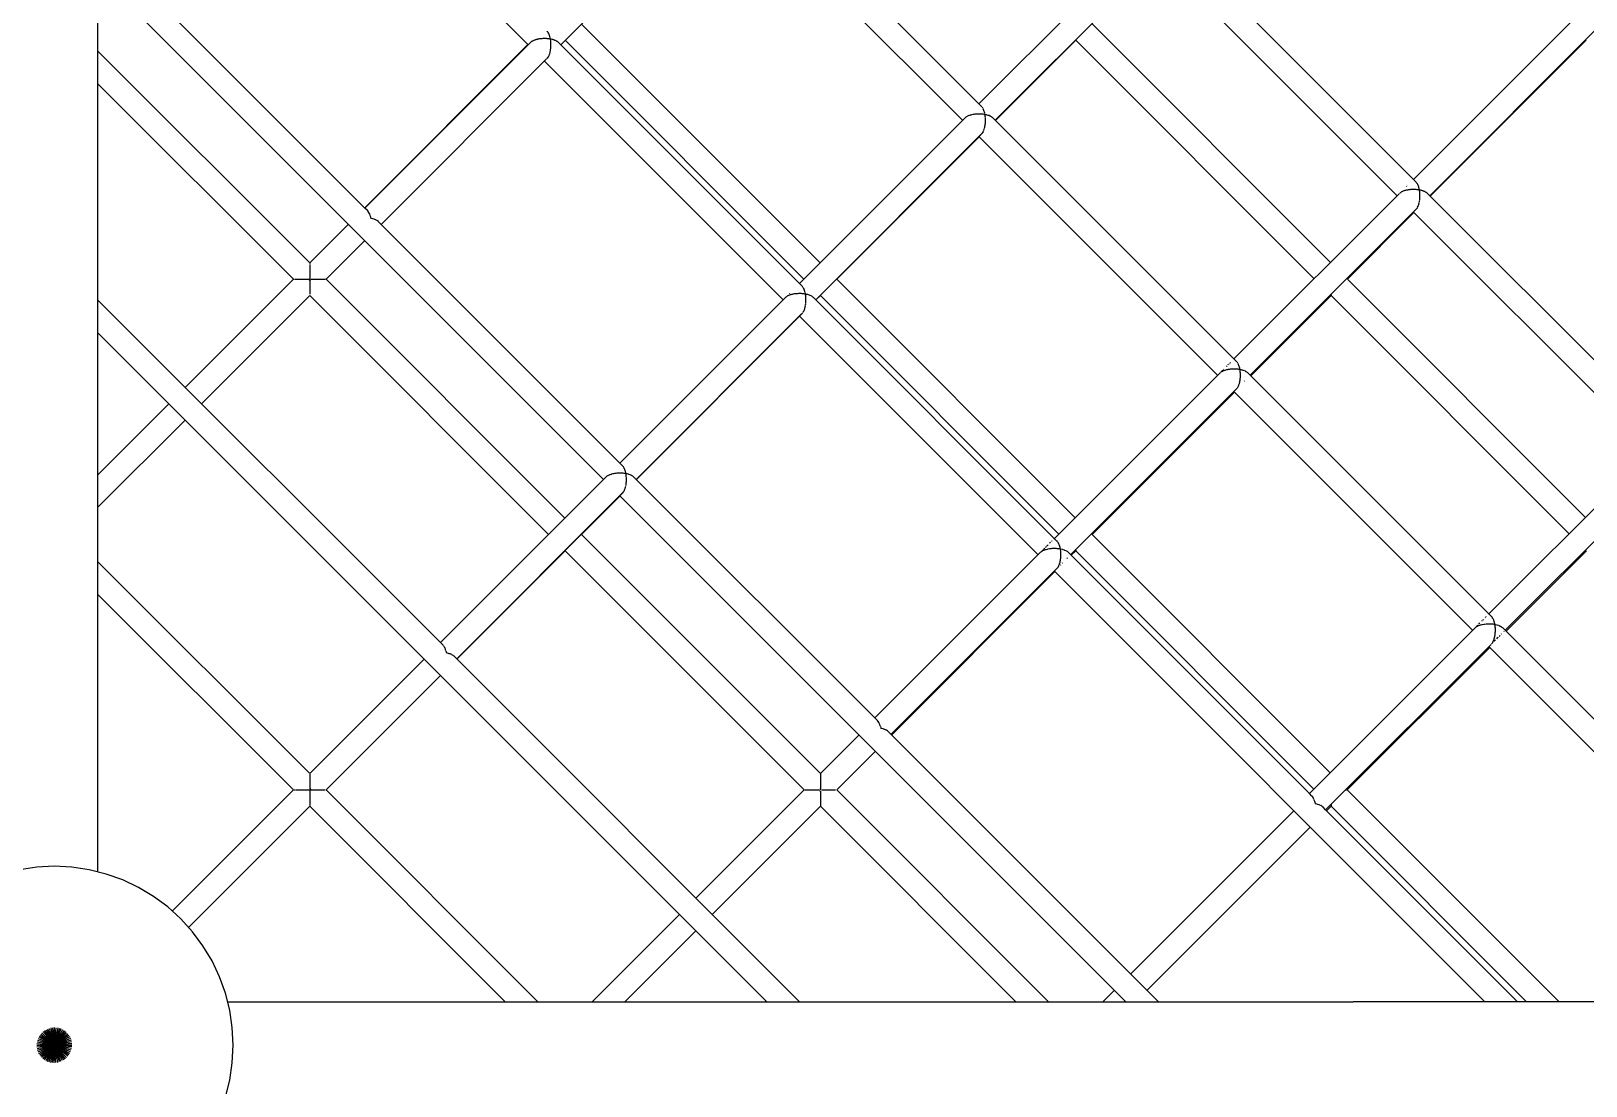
# Model space of a CAD drawing. Header units: millimetres. Extents: x -4086 to 3652, y -3941 to 3614.
# Drawn here: x 218 to 1293, y 172 to 901 of the extents above; entities that cross this region are included whole.
import ezdxf

# ---------------------------------------------------------------- set-up
doc = ezdxf.new("R2010")
doc.units = ezdxf.units.MM
doc.layers.add('DIKOM_ОБЪЕКТ', color=7, linetype='Continuous')

msp = doc.modelspace()

# ---------------------------------------------------------------- linework, layer by layer
at = {"layer": 'DIKOM_ОБЪЕКТ', "color": 7, "linetype": 'Continuous'}
for p, q in [((561.497, 891.176), (263.862, 1188.824)), ((873.116, 850.307), (708.112, 1015.318)), ((873.116, 850.307), (708.112, 1015.318)), ((698.343, 1005.546), (584.025, 891.208)), ((861.837, 839.026), (696.833, 1004.037)), ((448.69, 778.349), (263.853, 963.193)), ((448.69, 778.349), (263.853, 963.193)), ((1175.281, 796.331), (1008.452, 963.167)), ((1175.281, 796.331), (1008.452, 963.167)), ((999.301, 954.015), (884.365, 839.058)), ((998.682, 953.395), (884.365, 839.058)), ((1162.207, 786.844), (997.172, 951.886)), ((263.852, 940.632), (263.843, 692.566)), ((613.662, 590.807), (263.852, 940.632)), ((940.939, 918.142), (873.116, 850.307)), ((598.386, 905.571), (763.389, 740.561)), ((951.262, 905.682), (1116.142, 740.795)), ((1287.88, 912.476), (1173.49, 798.123)), ((563.625, 893.305), (448.69, 778.349)), ((563.624, 893.305), (563.82, 893.441)), ((563.625, 893.305), (564.091, 893.771)), ((563.819, 893.44), (564.176, 893.688)), ((564.176, 893.688), (564.441, 893.872)), ((564.448, 893.876), (564.687, 893.998)), ((564.687, 893.998), (565.122, 894.218)), ((565.122, 894.218), (565.449, 894.384)), ((565.456, 894.388), (565.735, 894.493)), ((565.735, 894.493), (566.239, 894.682)), ((566.239, 894.682), (566.619, 894.825)), ((566.628, 894.828), (566.939, 894.914)), ((566.939, 894.914), (567.502, 895.068)), ((567.502, 895.068), (567.927, 895.184)), ((567.936, 895.187), (568.275, 895.252)), ((568.275, 895.252), (568.882, 895.367)), ((568.882, 895.367), (569.343, 895.454)), ((569.352, 895.457), (569.71, 895.498)), ((569.71, 895.498), (570.348, 895.573)), ((570.348, 895.573), (570.835, 895.629)), ((570.846, 895.631), (571.215, 895.649)), ((571.215, 895.649), (571.869, 895.681)), ((571.869, 895.681), (572.37, 895.705)), ((572.381, 895.706), (572.754, 895.7)), ((572.754, 895.7), (573.409, 895.688)), ((573.409, 895.688), (573.915, 895.68)), ((573.925, 895.681), (574.293, 895.65)), ((574.293, 895.65), (574.935, 895.596)), ((574.714, 900.49), (574.569, 900.665)), ((575.161, 899.948), (574.763, 900.43)), ((574.935, 895.596), (575.433, 895.554)), ((575.297, 899.72), (575.167, 899.942)), ((575.705, 899.031), (575.343, 899.643)), ((575.446, 895.559), (575.8, 895.502)), ((575.824, 898.761), (575.71, 899.023)), ((575.8, 895.502), (576.414, 895.403)), ((576.182, 897.938), (575.865, 898.667)), ((576.282, 897.633), (576.187, 897.93)), ((576.582, 896.695), (576.318, 897.523)), ((576.414, 895.403), (576.894, 895.325)), ((576.663, 896.362), (576.59, 896.684)), ((576.897, 895.33), (576.691, 896.238)), ((576.95, 894.97), (576.894, 895.325)), ((576.897, 895.329), (577.234, 895.254)), ((577.127, 893.878), (576.97, 894.846)), ((577.152, 893.503), (577.122, 893.864)), ((577.25, 892.356), (577.164, 893.363)), ((577.234, 895.254), (577.803, 895.125)), ((577.254, 891.98), (577.248, 892.346)), ((577.803, 895.125), (578.251, 895.022)), ((578.263, 895.014), (578.57, 894.916)), ((578.57, 894.916), (579.088, 894.75)), ((579.088, 894.75), (579.498, 894.619)), ((579.507, 894.614), (579.777, 894.496)), ((579.777, 894.496), (580.23, 894.299)), ((580.23, 894.299), (580.591, 894.143)), ((580.599, 894.136), (580.827, 894.002)), ((580.827, 894.002), (581.205, 893.778)), ((581.205, 893.778), (581.509, 893.599)), ((581.516, 893.593), (581.696, 893.445)), ((581.696, 893.445), (581.992, 893.2)), ((581.992, 893.2), (582.232, 893.002)), ((584.025, 891.209), (582.232, 893.002)), ((584.025, 891.209), (582.232, 893.002)), ((587.106, 894.29), (752.11, 729.279)), ((587.106, 894.29), (752.11, 729.279)), ((884.5, 838.923), (939.981, 894.402)), ((939.981, 894.402), (1104.86, 729.517)), ((939.981, 894.402), (1104.86, 729.517)), ((1299.843, 901.941), (1184.738, 786.874)), ((1185.095, 786.517), (1292.943, 894.36)), ((263.85, 887.118), (410.486, 740.477)), ((448.524, 778.513), (561.345, 891.329)), ((448.524, 778.513), (561.345, 891.329)), ((574.255, 881.437), (459.938, 767.099)), ((574.485, 881.667), (574.662, 881.844)), ((574.876, 882.058), (575.25, 882.598)), ((575.309, 882.682), (575.441, 882.873)), ((575.445, 882.878), (575.782, 883.543)), ((575.834, 883.646), (575.952, 883.88)), ((575.956, 883.887), (576.246, 884.659)), ((576.292, 884.779), (576.393, 885.051)), ((576.397, 885.059), (576.633, 885.922)), ((576.669, 886.054), (576.752, 886.358)), ((576.756, 886.368), (576.933, 887.302)), ((576.96, 887.443), (577.023, 887.774)), ((577.026, 887.784), (577.14, 888.77)), ((577.157, 888.916), (577.197, 889.266)), ((577.2, 889.276), (577.248, 890.292)), ((577.256, 890.44), (577.273, 890.802)), ((577.275, 890.812), (577.257, 891.835)), ((749.029, 726.198), (584.025, 891.209)), ((749.029, 726.198), (584.025, 891.209)), ((737.75, 714.916), (572.746, 879.927)), ((263.849, 864.557), (399.205, 729.196)), ((263.849, 864.557), (399.205, 729.196)), ((874.91, 848.513), (873.116, 850.307)), ((874.91, 848.513), (873.116, 850.307)), ((863.965, 841.154), (749.029, 726.198)), ((863.966, 841.155), (864.374, 841.438)), ((864.445, 841.487), (864.781, 841.721)), ((864.788, 841.726), (865.289, 841.979)), ((865.376, 842.024), (865.788, 842.233)), ((865.796, 842.237), (866.378, 842.455)), ((866.48, 842.493), (866.959, 842.673)), ((866.968, 842.677), (867.617, 842.855)), ((867.733, 842.887), (868.267, 843.033)), ((868.276, 843.036), (868.979, 843.169)), ((869.105, 843.193), (869.682, 843.303)), ((869.693, 843.306), (870.431, 843.392)), ((870.567, 843.407), (871.175, 843.478)), ((871.185, 843.48), (871.945, 843.517)), ((872.086, 843.524), (872.71, 843.554)), ((872.72, 843.556), (873.484, 843.542)), ((873.627, 843.539), (874.254, 843.529)), ((874.265, 843.53), (875.013, 843.467)), ((875.205, 848.155), (874.91, 848.514)), ((875.157, 843.455), (875.773, 843.403)), ((875.501, 847.797), (875.259, 848.09)), ((875.776, 847.335), (875.506, 847.791)), ((875.786, 843.408), (876.503, 843.292)), ((876.044, 846.88), (875.824, 847.254)), ((876.286, 846.329), (876.05, 846.872)), ((876.521, 845.788), (876.327, 846.234)), ((876.725, 845.16), (876.527, 845.779)), ((876.638, 843.269), (877.234, 843.175)), ((876.922, 844.544), (876.759, 845.054)), ((877.085, 843.853), (876.93, 844.532)), ((877.237, 843.177), (877.11, 843.74)), ((877.352, 842.441), (877.235, 843.175)), ((877.237, 843.177), (877.912, 843.025)), ((877.466, 841.727), (877.371, 842.321)), ((877.526, 840.951), (877.462, 841.714)), ((877.589, 840.205), (877.537, 840.829)), ((877.576, 837.879), (877.613, 838.651)), ((877.601, 839.419), (877.588, 840.195)), ((877.615, 838.661), (877.604, 839.297)), ((878.046, 842.994), (878.591, 842.872)), ((878.603, 842.863), (879.216, 842.667)), ((879.34, 842.627), (879.837, 842.469)), ((879.847, 842.463), (880.384, 842.229)), ((880.495, 842.181), (880.931, 841.991)), ((880.939, 841.985), (881.389, 841.719)), ((881.483, 841.664), (881.849, 841.447)), ((881.855, 841.442), (882.209, 841.149)), ((882.284, 841.088), (882.572, 840.851)), ((884.365, 839.058), (882.572, 840.85)), ((884.365, 839.058), (882.572, 840.85)), ((1051.162, 672.253), (884.365, 839.058)), ((1051.162, 672.253), (884.365, 839.058)), ((875.213, 829.905), (760.277, 714.949)), ((874.595, 829.286), (760.277, 714.949)), ((774.761, 729.188), (873.219, 827.643)), ((1038.088, 662.767), (873.086, 827.776)), ((874.897, 829.588), (875.209, 829.9)), ((875.209, 829.9), (875.453, 830.145)), ((875.214, 829.906), (875.45, 830.246)), ((875.492, 830.306), (875.78, 830.721)), ((875.574, 830.266), (875.872, 830.564)), ((875.785, 830.727), (875.998, 831.147)), ((876.035, 831.22), (876.292, 831.728)), ((876.071, 830.764), (876.281, 830.973)), ((876.296, 831.736), (876.479, 832.222)), ((876.511, 832.309), (876.733, 832.899)), ((876.736, 832.908), (876.884, 833.45)), ((876.911, 833.548), (877.092, 834.207)), ((877.096, 834.217), (877.207, 834.803)), ((877.227, 834.91), (877.362, 835.622)), ((877.365, 835.632), (877.436, 836.249)), ((877.45, 836.364), (877.537, 837.115)), ((877.54, 837.126), (877.57, 837.759)), ((1175.647, 795.888), (1175.281, 796.33)), ((1175.873, 795.614), (1175.717, 795.802)), ((1176.211, 795.045), (1175.878, 795.607)), ((1163.716, 788.354), (1049.371, 674.045)), ((1164.336, 788.972), (1164.649, 789.19)), ((1164.649, 789.19), (1164.934, 789.387)), ((1164.933, 789.387), (1165.152, 789.539)), ((1165.159, 789.544), (1165.542, 789.738)), ((1165.542, 789.738), (1165.891, 789.915)), ((1165.891, 789.915), (1166.159, 790.051)), ((1166.167, 790.055), (1166.612, 790.223)), ((1166.612, 790.223), (1167.019, 790.376)), ((1167.019, 790.375), (1167.33, 790.491)), ((1167.338, 790.495), (1167.836, 790.631)), ((1167.836, 790.631), (1168.291, 790.756)), ((1168.291, 790.756), (1168.637, 790.851)), ((1168.607, 793.242), (1168.964, 793.599)), ((1168.646, 790.854), (1169.184, 790.956)), ((1169.184, 790.956), (1169.679, 791.05)), ((1169.272, 793.907), (1169.416, 794.051)), ((1169.679, 791.05), (1170.053, 791.121)), ((1170.064, 791.124), (1170.63, 791.189)), ((1170.63, 791.189), (1171.152, 791.25)), ((1171.152, 791.25), (1171.545, 791.296)), ((1171.556, 791.298), (1172.137, 791.326)), ((1172.137, 791.326), (1172.677, 791.352)), ((1172.677, 791.352), (1173.081, 791.371)), ((1173.091, 791.373), (1173.676, 791.363)), ((1173.676, 791.363), (1174.221, 791.353)), ((1174.221, 791.353), (1174.625, 791.346)), ((1174.636, 791.348), (1175.209, 791.3)), ((1175.209, 791.3), (1175.746, 791.254)), ((1175.746, 791.254), (1176.145, 791.22)), ((1176.156, 791.225), (1176.703, 791.137)), ((1176.416, 794.697), (1176.274, 794.937)), ((1176.712, 794.02), (1176.421, 794.689)), ((1176.703, 791.137), (1177.22, 791.054)), ((1176.893, 793.604), (1176.768, 793.892)), ((1177.143, 792.833), (1176.898, 793.596)), ((1177.294, 792.362), (1177.189, 792.691)), ((1177.22, 791.054), (1177.606, 790.992)), ((1177.492, 791.513), (1177.304, 792.348)), ((1177.608, 790.995), (1177.526, 791.359)), ((1177.749, 790.089), (1177.606, 790.992)), ((1177.609, 790.995), (1178.126, 790.878)), ((1177.837, 789.543), (1177.776, 789.929)), ((1177.801, 784.01), (1177.908, 784.933)), ((1177.912, 788.594), (1177.833, 789.532)), ((1177.91, 784.943), (1177.93, 785.357)), ((1177.96, 788.023), (1177.926, 788.428)), ((1177.938, 785.519), (1177.984, 786.468)), ((1177.975, 787.059), (1177.959, 788.013)), ((1177.986, 786.479), (1177.978, 786.893)), ((1178.126, 790.878), (1178.617, 790.768)), ((1178.617, 790.768), (1178.961, 790.691)), ((1178.975, 790.681), (1179.445, 790.53)), ((1179.445, 790.53), (1179.892, 790.387)), ((1179.892, 790.387), (1180.209, 790.286)), ((1180.218, 790.28), (1180.63, 790.1)), ((1180.63, 790.1), (1181.025, 789.929)), ((1181.025, 789.929), (1181.302, 789.808)), ((1181.311, 789.803), (1181.655, 789.599)), ((1181.655, 789.599), (1181.988, 789.402)), ((1181.988, 789.402), (1182.221, 789.264)), ((1182.227, 789.259), (1182.499, 789.035)), ((1182.499, 789.035), (1182.761, 788.818)), ((1182.761, 788.818), (1182.944, 788.667)), ((1351.534, 620.07), (1182.944, 788.668)), ((1351.534, 620.07), (1182.944, 788.668)), ((450.482, 776.556), (448.69, 778.349)), ((450.482, 776.556), (448.69, 778.349)), ((450.645, 776.359), (450.483, 776.555)), ((451.074, 775.839), (450.646, 776.358)), ((451.225, 775.586), (451.079, 775.834)), ((451.617, 774.921), (451.225, 775.586)), ((451.752, 774.618), (451.623, 774.914)), ((452.094, 773.829), (451.752, 774.618)), ((1175.584, 777.723), (1060.619, 662.796)), ((1127.756, 729.18), (1173.814, 775.236)), ((1338.459, 610.584), (1173.455, 775.595)), ((1175.586, 777.725), (1175.74, 777.948)), ((1175.797, 778.03), (1176.15, 778.539)), ((1176.157, 778.548), (1176.295, 778.821)), ((1176.346, 778.923), (1176.663, 779.546)), ((1176.667, 779.554), (1176.786, 779.873)), ((1176.832, 779.992), (1177.103, 780.717)), ((1177.107, 780.726), (1177.204, 781.081)), ((1177.241, 781.215), (1177.463, 782.024)), ((1177.466, 782.035), (1177.539, 782.418)), ((1177.567, 782.565), (1177.733, 783.441)), ((1177.736, 783.451), (1177.783, 783.854)), ((410.486, 740.477), (437.244, 767.233)), ((410.486, 740.477), (437.244, 767.233)), ((452.208, 773.482), (452.1, 773.82)), ((452.496, 772.586), (452.208, 773.482)), ((452.589, 772.2), (452.81, 771.224)), ((453.788, 771.001), (452.814, 771.22)), ((455.067, 770.62), (454.178, 770.905)), ((455.409, 770.51), (455.067, 770.62)), ((456.202, 770.164), (455.422, 770.503)), ((456.504, 770.033), (456.202, 770.165)), ((457.168, 769.64), (456.515, 770.026)), ((457.422, 769.49), (457.168, 769.64)), ((457.943, 769.06), (457.431, 769.481)), ((458.144, 768.894), (457.943, 769.06)), ((459.938, 767.099), (458.145, 768.892)), ((459.938, 767.099), (458.145, 768.892)), ((624.942, 602.089), (459.938, 767.099)), ((624.942, 602.089), (459.938, 767.099)), ((421.766, 729.196), (448.524, 755.952)), ((410.486, 739.975), (410.486, 739.731)), ((410.486, 739.359), (410.486, 739.024)), ((410.486, 739.024), (410.486, 738.766)), ((410.486, 738.766), (410.486, 738.516)), ((410.486, 738.516), (410.486, 738.099)), ((410.486, 738.099), (410.486, 737.778)), ((410.486, 737.778), (410.486, 737.465)), ((410.486, 737.465), (410.486, 736.974)), ((410.486, 736.973), (410.486, 736.597)), ((410.486, 736.597), (410.486, 736.23)), ((410.486, 736.229), (410.486, 735.674)), ((410.486, 735.674), (410.486, 735.251)), ((410.486, 735.251), (410.486, 734.836)), ((410.486, 734.836), (410.486, 734.23)), ((410.486, 734.23), (410.486, 733.77)), ((410.486, 733.77), (410.486, 733.317)), ((410.486, 733.317), (410.486, 732.674)), ((410.486, 732.674), (410.486, 732.188)), ((410.486, 732.188), (410.486, 731.706)), ((410.486, 731.705), (410.486, 731.04)), ((410.486, 731.04), (410.486, 730.538)), ((324.424, 654.418), (399.206, 729.196)), ((324.424, 654.418), (399.206, 729.196)), ((399.331, 729.196), (399.557, 729.196)), ((399.707, 729.196), (400.078, 729.196)), ((400.322, 729.196), (400.831, 729.196)), ((400.91, 729.196), (401.165, 729.196)), ((401.165, 729.196), (401.798, 729.196)), ((401.898, 729.196), (402.216, 729.196)), ((402.217, 729.196), (402.96, 729.196)), ((403.079, 729.196), (403.452, 729.196)), ((403.452, 729.196), (404.29, 729.196)), ((404.425, 729.196), (404.845, 729.196)), ((404.845, 729.196), (405.759, 729.196)), ((405.907, 729.196), (406.364, 729.196)), ((406.364, 729.196), (407.333, 729.195)), ((407.491, 729.195), (407.975, 729.195)), ((407.975, 729.195), (408.976, 729.195)), ((409.142, 729.195), (409.642, 729.195)), ((409.642, 729.195), (410.232, 728.606)), ((410.411, 729.438), (410.127, 728.711)), ((410.601, 729.923), (410.411, 729.438)), ((410.486, 728.352), (410.485, 727.685)), ((410.485, 727.685), (410.485, 727.187)), ((410.485, 727.187), (410.485, 726.686)), ((410.485, 726.685), (410.486, 726.04)), ((410.486, 730.538), (410.486, 730.039)), ((410.486, 730.039), (410.708, 729.816)), ((410.486, 728.352), (410.991, 728.858)), ((410.486, 726.04), (410.486, 725.559)), ((410.486, 725.559), (410.486, 725.075)), ((410.486, 725.074), (410.486, 724.465)), ((410.486, 724.465), (410.486, 724.013)), ((410.486, 724.013), (410.486, 723.555)), ((410.486, 723.555), (410.486, 722.996)), ((410.486, 722.996), (410.486, 722.583)), ((410.486, 722.583), (410.486, 722.163)), ((410.486, 722.162), (410.486, 721.665)), ((410.486, 721.665), (410.486, 721.3)), ((410.486, 721.3), (410.486, 720.927)), ((410.486, 720.926), (410.486, 720.504)), ((410.486, 720.504), (410.486, 720.193)), ((410.486, 720.193), (410.486, 719.876)), ((410.991, 728.858), (411.328, 729.196)), ((411.328, 729.195), (412.328, 729.196)), ((412.496, 729.196), (412.995, 729.196)), ((412.996, 729.196), (413.96, 729.196)), ((414.125, 729.196), (414.607, 729.196)), ((414.607, 729.195), (415.516, 729.195)), ((415.672, 729.195), (416.125, 729.195)), ((416.125, 729.195), (416.959, 729.195)), ((417.103, 729.195), (417.518, 729.195)), ((417.519, 729.195), (418.258, 729.195)), ((418.387, 729.195), (418.754, 729.195)), ((418.755, 729.195), (419.383, 729.195)), ((419.493, 729.195), (419.806, 729.195)), ((419.806, 729.195), (420.309, 729.195)), ((420.398, 729.195), (420.649, 729.195)), ((420.649, 729.195), (421.017, 729.195)), ((421.265, 729.195), (421.489, 729.195)), ((421.766, 729.196), (586.908, 564.047)), ((750.822, 724.404), (749.029, 726.198)), ((750.822, 724.404), (749.029, 726.198)), ((751.055, 724.123), (750.822, 724.405)), ((751.414, 723.688), (751.118, 724.046)), ((751.63, 723.325), (751.419, 723.681)), ((751.958, 722.771), (751.688, 723.226)), ((752.147, 722.339), (751.962, 722.763)), ((752.435, 721.679), (752.198, 722.22)), ((752.594, 721.188), (752.44, 721.669)), ((752.834, 720.435), (752.637, 721.051)), ((752.963, 719.9), (752.843, 720.423)), ((774.761, 729.188), (939.616, 564.327)), ((1127.756, 729.18), (1292.395, 564.535)), ((500.855, 477.98), (263.843, 715.001)), ((500.855, 477.98), (263.843, 715.001)), ((335.704, 643.138), (410.486, 717.915)), ((410.486, 719.875), (410.485, 719.536)), ((410.485, 719.536), (410.485, 719.288)), ((410.485, 719.288), (410.485, 719.033)), ((410.485, 719.032), (410.486, 718.784)), ((410.486, 717.915), (575.628, 552.766)), ((410.486, 717.915), (575.628, 552.766)), ((739.877, 717.045), (624.942, 602.089)), ((739.878, 717.045), (740.196, 717.266)), ((740.288, 717.329), (740.694, 717.612)), ((740.702, 717.617), (741.092, 717.815)), ((741.203, 717.871), (741.702, 718.124)), ((741.709, 718.127), (742.163, 718.298)), ((742.183, 719.351), (742.334, 719.501)), ((742.292, 718.346), (742.871, 718.564)), ((742.88, 718.568), (743.388, 718.707)), ((743.531, 718.746), (744.179, 718.924)), ((744.189, 718.926), (744.739, 719.031)), ((744.893, 719.06), (745.595, 719.194)), ((745.606, 719.196), (746.186, 719.264)), ((746.346, 719.283), (747.088, 719.369)), ((747.098, 719.371), (747.696, 719.4)), ((747.859, 719.408), (748.623, 719.445)), ((748.634, 719.446), (749.236, 719.436)), ((749.397, 719.433), (750.167, 719.419)), ((750.177, 719.421), (750.771, 719.371)), ((750.927, 719.358), (751.685, 719.294)), ((751.699, 719.299), (752.267, 719.206)), ((752.415, 719.182), (753.146, 719.065)), ((752.649, 708.798), (752.825, 709.438)), ((752.868, 709.598), (753.005, 710.098)), ((753.15, 719.069), (752.998, 719.744)), ((753.008, 710.107), (753.14, 710.8)), ((753.238, 718.496), (753.146, 719.065)), ((753.15, 719.068), (753.689, 718.946)), ((753.173, 710.972), (753.275, 711.514)), ((753.38, 717.618), (753.265, 718.331)), ((753.278, 711.523), (753.363, 712.254)), ((753.425, 717.018), (753.375, 717.604)), ((753.384, 712.434), (753.45, 713.006)), ((753.503, 716.096), (753.44, 716.841)), ((753.452, 713.016), (753.488, 713.769)), ((753.497, 713.951), (753.526, 714.542)), ((753.511, 715.49), (753.5, 716.086)), ((753.527, 714.551), (753.514, 715.31)), ((753.825, 718.916), (754.505, 718.76)), ((754.516, 718.753), (755.007, 718.596)), ((755.129, 718.557), (755.75, 718.359)), ((755.759, 718.353), (756.191, 718.165)), ((756.296, 718.12), (756.844, 717.882)), ((756.851, 717.876), (757.215, 717.661)), ((757.301, 717.61), (757.763, 717.338)), ((757.769, 717.333), (758.055, 717.096)), ((758.122, 717.041), (758.485, 716.741)), ((927.044, 548.174), (758.485, 716.741)), ((927.044, 548.174), (758.485, 716.741)), ((760.399, 714.827), (763.481, 717.908)), ((763.481, 717.908), (928.333, 553.048)), ((763.481, 717.908), (928.333, 553.048)), ((1060.994, 662.421), (1116.476, 717.9)), ((1116.476, 718.401), (1116.475, 718.175)), ((1116.476, 717.9), (1281.112, 553.256)), ((1116.476, 717.9), (1281.112, 553.256)), ((751.127, 705.796), (636.191, 590.84)), ((750.508, 705.177), (636.191, 590.84)), ((636.299, 590.732), (749.118, 703.547)), ((913.969, 538.689), (748.998, 703.667)), ((750.508, 705.177), (750.809, 705.479)), ((750.809, 705.479), (751.121, 705.791)), ((751.127, 705.797), (751.405, 706.197)), ((751.475, 706.298), (751.694, 706.612)), ((751.698, 706.618), (751.947, 707.11)), ((752.011, 707.236), (752.205, 707.62)), ((752.209, 707.627), (752.423, 708.198)), ((752.477, 708.343), (752.645, 708.79)), ((263.843, 692.44), (263.828, 319.549)), ((726.558, 229.705), (263.843, 692.44)), ((1042.136, 666.813), (1042.398, 667.076)), ((1042.614, 666.19), (1043.211, 666.414)), ((1043.22, 666.418), (1043.689, 666.546)), ((1043.852, 666.591), (1044.518, 666.773)), ((1044.285, 668.961), (1044.456, 669.132)), ((1044.456, 669.132), (1044.701, 669.378)), ((1044.528, 666.776), (1045.035, 666.873)), ((1045.213, 666.906), (1045.934, 667.043)), ((1045.279, 669.956), (1045.688, 670.364)), ((1045.914, 670.59), (1046.068, 670.744)), ((1045.945, 667.046), (1046.478, 667.108)), ((1046.641, 671.316), (1046.794, 671.469)), ((1046.668, 667.13), (1047.426, 667.218)), ((1046.82, 671.496), (1047.021, 671.696)), ((1047.437, 667.221), (1047.985, 667.247)), ((1047.985, 667.247), (1048.183, 667.256)), ((1048.183, 667.256), (1048.962, 667.294)), ((1048.973, 667.296), (1049.523, 667.286)), ((1049.523, 667.286), (1049.724, 667.283)), ((1049.724, 667.283), (1050.506, 667.269)), ((1050.517, 667.271), (1051.056, 667.225)), ((1051.056, 667.225), (1051.256, 667.208)), ((1051.453, 671.901), (1051.162, 672.252)), ((1051.256, 667.208), (1052.025, 667.143)), ((1051.754, 671.536), (1051.54, 671.795)), ((1052.023, 671.084), (1051.759, 671.53)), ((1052.038, 667.148), (1052.55, 667.066)), ((1052.298, 670.619), (1052.104, 670.947)), ((1052.533, 670.082), (1052.302, 670.611)), ((1052.55, 667.066), (1052.747, 667.034)), ((1052.775, 669.527), (1052.605, 669.918)), ((1052.747, 667.034), (1053.488, 666.916)), ((1052.972, 668.918), (1052.78, 669.518)), ((1053.033, 668.729), (1052.972, 668.918)), ((1053.174, 668.284), (1053.033, 668.729)), ((1053.331, 667.616), (1053.184, 668.272)), ((1053.378, 667.407), (1053.331, 667.616)), ((1053.489, 666.917), (1053.378, 667.407)), ((1053.601, 666.206), (1053.487, 666.915)), ((1053.489, 666.916), (1053.979, 666.806)), ((1054.161, 666.765), (1054.843, 666.611)), ((1054.856, 666.602), (1055.299, 666.461)), ((1055.468, 666.407), (1056.09, 666.208)), ((1039.598, 664.277), (925.251, 549.968)), ((1039.598, 664.276), (1039.82, 664.498)), ((1040.023, 664.702), (1040.212, 664.89)), ((1040.217, 664.895), (1040.512, 665.1)), ((1040.281, 664.959), (1040.467, 665.145)), ((1040.467, 665.145), (1040.908, 665.586)), ((1040.613, 665.169), (1041.033, 665.462)), ((1040.908, 665.586), (1041.103, 665.781)), ((1041.04, 665.466), (1041.401, 665.649)), ((1041.249, 665.927), (1041.668, 666.345)), ((1041.526, 665.712), (1042.04, 665.973)), ((1042.048, 665.977), (1042.468, 666.135)), ((1052.548, 655.476), (1052.702, 655.887)), ((1052.702, 655.887), (1052.775, 656.082)), ((1052.775, 656.082), (1052.985, 656.639)), ((1052.988, 656.648), (1053.114, 657.108)), ((1053.114, 657.108), (1053.173, 657.323)), ((1053.173, 657.323), (1053.344, 657.947)), ((1053.347, 657.957), (1053.441, 658.455)), ((1053.441, 658.455), (1053.486, 658.687)), ((1053.486, 658.687), (1053.614, 659.363)), ((1053.637, 665.978), (1053.601, 666.206)), ((1053.617, 659.373), (1053.678, 659.898)), ((1053.719, 665.466), (1053.637, 665.978)), ((1053.678, 659.898), (1053.706, 660.141)), ((1053.706, 660.141), (1053.789, 660.855)), ((1053.776, 664.721), (1053.715, 665.453)), ((1053.796, 664.481), (1053.776, 664.721)), ((1053.792, 660.866), (1053.817, 661.407)), ((1053.842, 663.945), (1053.796, 664.481)), ((1053.817, 661.407), (1053.829, 661.654)), ((1053.829, 661.654), (1053.865, 662.391)), ((1053.853, 663.192), (1053.84, 663.935)), ((1053.857, 662.946), (1053.853, 663.192)), ((1053.867, 662.401), (1053.857, 662.946)), ((1056.1, 666.202), (1056.487, 666.034)), ((1056.521, 658.7), (1056.722, 658.9)), ((1056.638, 665.968), (1057.184, 665.73)), ((1057.192, 665.725), (1057.516, 665.533)), ((1057.645, 665.457), (1058.103, 665.186)), ((1058.109, 665.181), (1058.363, 664.971)), ((1058.466, 664.886), (1058.825, 664.59)), ((1227.415, 495.993), (1058.825, 664.59)), ((1227.415, 495.993), (1058.825, 664.59)), ((1051.465, 653.645), (936.5, 538.718)), ((951.255, 552.687), (1049.713, 651.141)), ((1214.34, 486.506), (1049.337, 651.517)), ((1051.466, 653.646), (1051.666, 653.934)), ((1051.761, 654.072), (1052.032, 654.462)), ((1052.037, 654.469), (1052.216, 654.822)), ((1052.302, 654.991), (1052.544, 655.469)), ((263.839, 593.836), (313.144, 643.138)), ((263.839, 593.836), (313.144, 643.138)), ((263.838, 571.275), (324.423, 631.857)), ((1340.588, 612.712), (1225.622, 497.785)), ((626.735, 600.295), (624.942, 602.089)), ((626.735, 600.295), (624.942, 602.089)), ((615.791, 592.936), (500.855, 477.98)), ((615.947, 593.045), (616.202, 593.221)), ((616.202, 593.221), (616.607, 593.502)), ((616.614, 593.507), (616.806, 593.605)), ((616.806, 593.605), (617.117, 593.762)), ((617.117, 593.762), (617.615, 594.014)), ((617.622, 594.018), (617.846, 594.103)), ((617.846, 594.102), (618.207, 594.238)), ((618.207, 594.238), (618.785, 594.455)), ((618.794, 594.458), (619.043, 594.527)), ((619.044, 594.527), (619.446, 594.637)), ((619.446, 594.637), (620.093, 594.814)), ((620.102, 594.817), (620.373, 594.869)), ((620.374, 594.869), (620.807, 594.952)), ((620.807, 594.952), (621.508, 595.085)), ((621.518, 595.087), (621.806, 595.121)), ((621.806, 595.121), (622.26, 595.174)), ((622.26, 595.174), (623, 595.259)), ((623.01, 595.261), (623.307, 595.276)), ((623.307, 595.276), (623.773, 595.298)), ((623.773, 595.298), (624.536, 595.335)), ((624.546, 595.337), (624.845, 595.332)), ((624.845, 595.332), (625.311, 595.324)), ((625.311, 595.324), (626.08, 595.31)), ((626.09, 595.312), (626.386, 595.287)), ((626.386, 595.287), (626.84, 595.248)), ((626.84, 595.248), (627.599, 595.184)), ((627.03, 599.938), (626.85, 600.156)), ((627.327, 599.579), (627.03, 599.938)), ((627.437, 599.396), (627.332, 599.572)), ((627.601, 599.117), (627.437, 599.396)), ((627.87, 598.661), (627.601, 599.117)), ((627.611, 595.188), (627.894, 595.143)), ((627.966, 598.445), (627.875, 598.654)), ((627.894, 595.143), (628.328, 595.074)), ((628.112, 598.112), (627.966, 598.445)), ((628.347, 597.569), (628.112, 598.112)), ((628.328, 595.074), (629.06, 594.956)), ((628.428, 597.324), (628.353, 597.56)), ((628.55, 596.942), (628.428, 597.324)), ((628.748, 596.326), (628.55, 596.942)), ((628.816, 596.062), (628.759, 596.311)), ((628.912, 595.634), (628.816, 596.062)), ((629.063, 594.959), (628.912, 595.634)), ((629.106, 594.672), (629.06, 594.956)), ((629.063, 594.959), (629.333, 594.898)), ((629.178, 594.222), (629.106, 594.672)), ((629.292, 593.508), (629.178, 594.222)), ((629.312, 593.206), (629.288, 593.495)), ((629.352, 592.732), (629.312, 593.206)), ((629.333, 594.898), (629.737, 594.807)), ((629.415, 591.987), (629.352, 592.732)), ((629.419, 591.685), (629.414, 591.977)), ((629.427, 591.2), (629.419, 591.685)), ((629.441, 590.443), (629.427, 591.2)), ((629.737, 594.807), (630.416, 594.654)), ((630.429, 594.645), (630.675, 594.566)), ((630.675, 594.566), (631.042, 594.449)), ((631.042, 594.449), (631.663, 594.249)), ((631.672, 594.244), (631.889, 594.15)), ((631.889, 594.15), (632.209, 594.011)), ((632.209, 594.011), (632.756, 593.772)), ((632.764, 593.767), (632.948, 593.659)), ((632.948, 593.659), (633.214, 593.502)), ((633.214, 593.502), (633.675, 593.229)), ((633.826, 593.105), (634.034, 592.933)), ((634.034, 592.933), (634.398, 592.633)), ((636.191, 590.84), (634.398, 592.632)), ((636.191, 590.84), (634.398, 592.632)), ((1351.218, 600.845), (1236.872, 486.535)), ((627.039, 581.687), (512.103, 466.731)), ((626.42, 581.068), (512.104, 466.73)), ((626.744, 581.391), (626.925, 581.573)), ((627.04, 581.688), (627.317, 582.086)), ((627.317, 582.086), (627.5, 582.35)), ((627.61, 582.508), (627.859, 582.999)), ((627.859, 582.999), (628.024, 583.325)), ((628.024, 583.325), (628.118, 583.51)), ((628.123, 583.519), (628.336, 584.087)), ((628.336, 584.087), (628.478, 584.464)), ((628.478, 584.464), (628.559, 584.681)), ((628.562, 584.689), (628.736, 585.326)), ((628.736, 585.326), (628.851, 585.746)), ((628.851, 585.746), (628.918, 585.989)), ((629.052, 586.688), (629.138, 587.141)), ((629.138, 587.141), (629.188, 587.404)), ((629.191, 587.414), (629.276, 588.143)), ((629.276, 588.143), (629.33, 588.618)), ((629.33, 588.618), (629.363, 588.897)), ((629.365, 588.907), (629.401, 589.658)), ((629.401, 589.658), (629.424, 590.144)), ((629.424, 590.144), (629.438, 590.432)), ((802.925, 424.098), (636.191, 590.84)), ((802.925, 424.098), (636.191, 590.84)), ((598.26, 552.694), (625.018, 579.451)), ((974.723, 229.731), (624.911, 579.558)), ((598.26, 552.694), (763.474, 387.474)), ((923.428, 548.145), (923.746, 548.462)), ((924.796, 549.512), (925.001, 549.717)), ((927.188, 548), (927.044, 548.175)), ((951.255, 552.687), (1115.868, 388.066)), ((512.197, 466.636), (586.979, 541.414)), ((586.979, 541.414), (752.192, 376.193)), ((586.979, 541.414), (752.192, 376.193)), ((915.479, 540.199), (801.133, 425.89)), ((915.682, 540.401), (916.093, 540.812)), ((916.098, 540.817), (916.294, 540.953)), ((916.367, 541.004), (916.915, 541.384)), ((916.81, 541.528), (917.038, 541.757)), ((916.921, 541.389), (917.161, 541.51)), ((917.251, 541.556), (917.921, 541.896)), ((917.622, 542.341), (917.791, 542.509)), ((917.929, 541.9), (918.208, 542.005)), ((918.028, 542.747), (918.355, 543.073)), ((918.312, 542.043), (919.092, 542.336)), ((918.355, 543.073), (918.537, 543.255)), ((919.101, 542.34), (919.413, 542.425)), ((919.189, 543.907), (919.471, 544.188)), ((919.471, 544.188), (919.777, 544.494)), ((919.528, 542.457), (920.4, 542.696)), ((920.083, 544.801), (920.311, 545.028)), ((920.311, 545.028), (920.866, 545.583)), ((920.409, 542.699), (920.748, 542.763)), ((920.871, 542.787), (921.816, 542.966)), ((921.826, 542.969), (922.183, 543.01)), ((921.925, 546.642), (922.431, 547.148)), ((922.311, 543.025), (923.308, 543.141)), ((922.431, 547.148), (922.664, 547.381)), ((923.319, 543.143), (923.688, 543.161)), ((923.817, 543.166), (924.844, 543.216)), ((924.854, 543.218), (925.227, 543.212)), ((925.354, 543.209), (926.388, 543.191)), ((926.398, 543.193), (926.766, 543.162)), ((926.888, 543.151), (927.906, 543.065)), ((927.441, 547.694), (927.188, 548)), ((927.635, 547.458), (927.441, 547.694)), ((927.772, 547.231), (927.64, 547.453)), ((928.003, 546.84), (927.772, 547.231)), ((927.92, 543.07), (928.273, 543.013)), ((928.179, 546.542), (928.003, 546.84)), ((928.298, 546.272), (928.184, 546.534)), ((928.501, 545.804), (928.298, 546.272)), ((928.384, 542.996), (929.368, 542.837)), ((928.656, 545.449), (928.501, 545.804)), ((928.756, 545.144), (928.66, 545.441)), ((928.926, 544.61), (928.756, 545.144)), ((929.056, 544.206), (928.926, 544.61)), ((929.137, 543.873), (929.063, 544.195)), ((929.27, 543.284), (929.137, 543.873)), ((929.371, 542.84), (929.27, 543.284)), ((929.425, 542.482), (929.368, 542.837)), ((929.371, 542.84), (929.707, 542.763)), ((929.526, 541.851), (929.424, 542.482)), ((929.601, 541.389), (929.526, 541.851)), ((929.626, 541.014), (929.596, 541.376)), ((929.682, 540.353), (929.626, 541.014)), ((929.723, 539.868), (929.682, 540.353)), ((929.696, 537.278), (929.729, 537.952)), ((929.728, 539.492), (929.721, 539.858)), ((929.74, 538.817), (929.728, 539.492)), ((929.729, 537.952), (929.746, 538.313)), ((929.748, 538.324), (929.74, 538.817)), ((929.814, 542.739), (930.726, 542.533)), ((930.737, 542.525), (931.044, 542.427)), ((931.138, 542.396), (931.972, 542.13)), ((931.981, 542.124), (932.251, 542.006)), ((932.331, 541.972), (933.065, 541.653)), ((933.073, 541.647), (933.301, 541.512)), ((933.366, 541.474), (933.984, 541.109)), ((933.99, 541.104), (934.17, 540.955)), ((934.22, 540.914), (934.707, 540.512)), ((1101.504, 373.707), (934.707, 540.511)), ((1101.504, 373.707), (934.707, 540.511)), ((936.893, 538.325), (939.975, 541.406)), ((939.974, 541.907), (939.974, 541.681)), ((939.974, 541.406), (1104.586, 376.788)), ((939.974, 541.406), (1104.586, 376.788)), ((1237.487, 485.92), (1292.969, 541.398)), ((263.836, 534.129), (410.478, 387.481)), ((927.347, 529.568), (812.382, 414.641)), ((812.793, 414.23), (925.612, 527.045)), ((1222.887, 229.758), (925.218, 527.44)), ((927.346, 529.567), (927.528, 529.828)), ((927.528, 529.828), (927.784, 530.197)), ((927.782, 530.195), (927.913, 530.384)), ((927.919, 530.392), (928.08, 530.71)), ((928.08, 530.71), (928.308, 531.16)), ((928.308, 531.16), (928.426, 531.391)), ((928.43, 531.4), (928.569, 531.77)), ((928.569, 531.77), (928.764, 532.291)), ((928.764, 532.291), (928.866, 532.562)), ((928.869, 532.57), (928.983, 532.986)), ((928.983, 532.986), (929.142, 533.566)), ((929.142, 533.566), (929.225, 533.87)), ((929.229, 533.88), (929.314, 534.329)), ((929.314, 534.329), (929.433, 534.956)), ((929.4, 531.621), (929.604, 531.824)), ((929.433, 534.956), (929.496, 535.286)), ((929.498, 535.295), (929.554, 535.771)), ((929.554, 535.771), (929.63, 536.428)), ((929.63, 536.428), (929.671, 536.778)), ((929.673, 536.788), (929.696, 537.278)), ((930.71, 532.93), (930.89, 533.11)), ((933.931, 536.151), (934.316, 536.535)), ((263.836, 511.568), (399.198, 376.201)), ((263.836, 511.568), (399.198, 376.201)), ((1222.962, 495.124), (1223.181, 495.343)), ((1223.64, 495.803), (1223.818, 495.981)), ((1225.228, 497.39), (1225.372, 497.534)), ((1227.608, 495.759), (1227.415, 495.992)), ((1227.876, 495.435), (1227.608, 495.759)), ((1228.007, 495.276), (1227.876, 495.435)), ((1228.186, 494.974), (1228.012, 495.27)), ((1228.431, 494.561), (1228.186, 494.974)), ((1228.55, 494.359), (1228.431, 494.561)), ((1216.47, 488.635), (1101.504, 373.707)), ((1216.468, 488.634), (1216.652, 488.761)), ((1216.726, 488.813), (1217.286, 489.201)), ((1216.98, 489.145), (1217.161, 489.326)), ((1217.292, 489.206), (1217.515, 489.319)), ((1217.587, 489.752), (1217.921, 490.085)), ((1217.609, 489.366), (1218.293, 489.713)), ((1218.3, 489.717), (1218.559, 489.814)), ((1218.539, 490.704), (1218.726, 490.891)), ((1218.668, 489.855), (1219.464, 490.154)), ((1218.726, 490.891), (1218.881, 491.046)), ((1218.931, 491.096), (1219.4, 491.564)), ((1219.473, 490.157), (1219.761, 490.236)), ((1219.884, 490.27), (1220.771, 490.513)), ((1220.78, 492.943), (1221.206, 493.37)), ((1220.781, 490.516), (1221.093, 490.575)), ((1221.228, 490.601), (1222.187, 490.783)), ((1221.421, 493.584), (1221.794, 493.957)), ((1222.197, 490.785), (1222.525, 490.824)), ((1222.671, 490.841), (1223.679, 490.958)), ((1223.69, 490.96), (1224.026, 490.976)), ((1224.179, 490.984), (1225.214, 491.034)), ((1225.225, 491.035), (1225.562, 491.03)), ((1225.719, 491.027), (1226.759, 491.008)), ((1226.77, 491.01), (1227.099, 490.982)), ((1227.257, 490.969), (1228.277, 490.883)), ((1228.291, 490.888), (1228.6, 490.838)), ((1228.707, 494.002), (1228.555, 494.351)), ((1228.923, 493.507), (1228.707, 494.002)), ((1228.759, 490.813), (1229.74, 490.656)), ((1229.027, 493.267), (1228.923, 493.507)), ((1229.159, 492.862), (1229.034, 493.257)), ((1229.339, 492.297), (1229.159, 492.862)), ((1229.427, 492.024), (1229.339, 492.297)), ((1229.532, 491.582), (1229.435, 492.012)), ((1229.672, 490.961), (1229.532, 491.582)), ((1229.74, 490.656), (1229.672, 490.961)), ((1229.741, 490.656), (1230.045, 490.587)), ((1229.816, 490.187), (1229.741, 490.655)), ((1229.922, 489.514), (1229.815, 490.186)), ((1229.907, 483.432), (1229.988, 484.13)), ((1229.972, 489.206), (1229.922, 489.514)), ((1230.008, 488.713), (1229.967, 489.193)), ((1229.988, 484.13), (1230.042, 484.595)), ((1230.067, 488.011), (1230.008, 488.713)), ((1230.045, 484.605), (1230.06, 484.934)), ((1230.06, 484.934), (1230.095, 485.649)), ((1230.094, 487.685), (1230.067, 488.011)), ((1230.101, 487.188), (1230.092, 487.675)), ((1230.095, 485.649), (1230.118, 486.13)), ((1230.114, 486.473), (1230.101, 487.188)), ((1230.12, 486.141), (1230.114, 486.473)), ((1230.185, 490.555), (1231.096, 490.351)), ((1231.109, 490.343), (1231.38, 490.255)), ((1231.515, 490.212), (1232.342, 489.948)), ((1232.352, 489.942), (1232.589, 489.839)), ((1232.711, 489.786), (1233.436, 489.47)), ((1233.444, 489.464), (1233.642, 489.347)), ((1233.746, 489.286), (1234.355, 488.927)), ((1234.204, 483.869), (1234.37, 484.035)), ((1234.361, 488.921), (1234.517, 488.793)), ((1234.6, 488.724), (1235.078, 488.33)), ((1236.871, 486.536), (1235.078, 488.33)), ((1236.871, 486.536), (1235.078, 488.33)), ((1236.002, 485.668), (1236.183, 485.847)), ((1493.609, 229.786), (1236.872, 486.535)), ((1493.609, 229.786), (1236.872, 486.535)), ((502.648, 476.186), (500.855, 477.98)), ((502.648, 476.186), (500.855, 477.98)), ((502.943, 475.829), (502.649, 476.185)), ((503.24, 475.469), (502.943, 475.829)), ((503.513, 475.01), (503.245, 475.463)), ((503.783, 474.552), (503.513, 475.01)), ((504.024, 474.003), (503.789, 474.544)), ((504.26, 473.46), (504.024, 474.003)), ((504.464, 472.834), (504.266, 473.451)), ((1227.099, 476.767), (1112.753, 362.458)), ((1127.749, 376.185), (1226.207, 474.639)), ((1471.052, 229.784), (1225.589, 475.257)), ((1227.438, 477.106), (1227.713, 477.38)), ((1227.717, 477.385), (1227.84, 477.56)), ((1227.84, 477.56), (1228.11, 477.949)), ((1228.11, 477.949), (1228.285, 478.202)), ((1228.156, 477.824), (1228.41, 478.077)), ((1228.289, 478.208), (1228.398, 478.422)), ((1228.398, 478.422), (1228.64, 478.899)), ((1228.64, 478.899), (1228.796, 479.209)), ((1228.8, 479.216), (1228.894, 479.466)), ((1228.894, 479.466), (1229.102, 480.018)), ((1229.102, 480.018), (1229.237, 480.379)), ((1229.169, 478.836), (1229.346, 479.013)), ((1229.24, 480.388), (1229.317, 480.667)), ((1229.317, 480.667), (1229.486, 481.283)), ((1229.346, 479.013), (1229.975, 479.642)), ((1229.486, 481.283), (1229.597, 481.687)), ((1229.6, 481.697), (1229.657, 481.999)), ((1229.657, 481.999), (1229.783, 482.663)), ((1229.783, 482.663), (1229.867, 483.103)), ((1229.87, 483.113), (1229.907, 483.432)), ((1229.975, 479.642), (1230.135, 479.801)), ((1230.994, 480.66), (1231.652, 481.318)), ((1231.652, 481.318), (1231.835, 481.501)), ((1231.835, 481.501), (1232.005, 481.671)), ((1232.663, 482.328), (1233.291, 482.957)), ((410.478, 387.481), (489.637, 466.636)), ((410.478, 387.481), (489.637, 466.636)), ((504.661, 472.217), (504.464, 472.834)), ((504.671, 472.202), (504.824, 471.526)), ((504.824, 471.526), (504.972, 470.858)), ((505.65, 470.698), (504.983, 470.847)), ((506.33, 470.544), (505.65, 470.698)), ((506.954, 470.34), (506.343, 470.535)), ((507.575, 470.141), (506.954, 470.34)), ((508.12, 469.903), (507.587, 470.134)), ((508.669, 469.663), (508.12, 469.903)), ((509.125, 469.393), (508.679, 469.656)), ((509.588, 469.12), (509.125, 469.393)), ((509.944, 468.826), (509.597, 469.112)), ((510.313, 468.521), (509.945, 468.825)), ((512.103, 466.731), (510.311, 468.524)), ((512.103, 466.731), (510.311, 468.524)), ((749.116, 229.707), (512.103, 466.731)), ((749.116, 229.707), (512.103, 466.731)), ((421.759, 376.2), (500.917, 455.356)), ((803.355, 423.577), (802.924, 424.099)), ((803.517, 423.381), (803.356, 423.575)), ((803.912, 422.714), (803.523, 423.374)), ((804.06, 422.464), (803.912, 422.714)), ((804.408, 421.668), (804.065, 422.456)), ((804.537, 421.372), (804.408, 421.668)), ((804.829, 420.465), (804.543, 421.362)), ((804.937, 420.129), (804.829, 420.465)), ((804.947, 420.115), (805.17, 419.131)), ((763.474, 387.474), (790.231, 414.23)), ((763.474, 387.474), (790.231, 414.23)), ((805.17, 419.131), (805.251, 418.768)), ((805.62, 418.68), (805.258, 418.761)), ((806.604, 418.458), (805.62, 418.68)), ((806.952, 418.341), (806.62, 418.447)), ((807.852, 418.053), (806.952, 418.341)), ((808.152, 417.92), (807.864, 418.046)), ((808.947, 417.575), (808.152, 417.92)), ((809.199, 417.425), (808.957, 417.567)), ((809.865, 417.032), (809.198, 417.425)), ((810.06, 416.871), (809.875, 417.024)), ((810.585, 416.437), (810.06, 416.871)), ((997.28, 229.734), (810.588, 416.435)), ((997.28, 229.734), (810.588, 416.435)), ((774.754, 376.193), (801.512, 402.95)), ((410.478, 386.98), (410.478, 386.674)), ((763.473, 387.348), (763.473, 387.124)), ((763.473, 386.973), (763.473, 386.605)), ((315.472, 292.479), (399.198, 376.201)), ((315.472, 292.479), (399.198, 376.201)), ((399.699, 376.201), (400.008, 376.201)), ((400.067, 376.201), (400.314, 376.201)), ((400.315, 376.201), (400.739, 376.201)), ((401.158, 376.201), (401.686, 376.201)), ((401.785, 376.201), (402.209, 376.201)), ((402.209, 376.201), (402.829, 376.201)), ((402.947, 376.201), (403.444, 376.201)), ((403.444, 376.201), (404.144, 376.201)), ((404.278, 376.201), (404.837, 376.201)), ((404.838, 376.201), (405.599, 376.201)), ((405.747, 376.201), (406.357, 376.201)), ((406.358, 376.201), (407.164, 376.2)), ((407.322, 376.2), (407.967, 376.2)), ((407.968, 376.2), (408.802, 376.201)), ((408.968, 376.201), (409.635, 376.201)), ((409.756, 376.323), (410.357, 376.322)), ((410.357, 376.322), (410.767, 376.321)), ((410.478, 386.608), (410.478, 386.364)), ((410.478, 386.364), (410.478, 385.945)), ((410.478, 385.856), (410.478, 385.521)), ((410.478, 385.521), (410.478, 384.998)), ((410.478, 384.888), (410.478, 384.47)), ((410.478, 384.47), (410.478, 383.855)), ((410.478, 383.726), (410.478, 383.234)), ((410.478, 383.234), (410.478, 382.54)), ((410.478, 382.396), (410.478, 381.841)), ((410.478, 381.841), (410.478, 381.083)), ((410.478, 380.927), (410.478, 380.322)), ((410.478, 380.321), (410.478, 379.518)), ((410.478, 379.354), (410.478, 378.711)), ((410.478, 378.711), (410.478, 377.878)), ((410.478, 377.71), (410.478, 377.044)), ((410.478, 377.044), (410.984, 376.538)), ((410.767, 376.321), (410.956, 375.837)), ((410.984, 376.538), (411.321, 376.201)), ((411.321, 376.201), (412.154, 376.201)), ((412.322, 376.201), (412.987, 376.2)), ((412.987, 376.201), (413.792, 376.2)), ((413.956, 376.2), (414.598, 376.2)), ((414.599, 376.2), (415.357, 376.2)), ((415.513, 376.2), (416.118, 376.2)), ((416.119, 376.2), (416.812, 376.201)), ((416.956, 376.201), (417.511, 376.201)), ((417.511, 376.201), (418.127, 376.2)), ((418.255, 376.2), (418.747, 376.2)), ((418.747, 376.2), (419.27, 376.2)), ((419.38, 376.2), (419.798, 376.2)), ((419.798, 376.2), (420.217, 376.2)), ((420.306, 376.2), (420.64, 376.2)), ((420.641, 376.2), (420.948, 376.2)), ((421.012, 376.2), (421.257, 376.2)), ((421.759, 376.2), (568.264, 229.689)), ((677.412, 301.415), (752.192, 376.193)), ((677.412, 301.415), (752.192, 376.193)), ((752.694, 376.193), (752.942, 376.193)), ((753.31, 376.193), (753.65, 376.193)), ((753.65, 376.193), (753.897, 376.193)), ((753.897, 376.193), (754.153, 376.193)), ((754.153, 376.193), (754.576, 376.194)), ((754.576, 376.193), (754.886, 376.193)), ((754.886, 376.193), (755.204, 376.193)), ((755.204, 376.193), (755.701, 376.193)), ((755.701, 376.193), (756.066, 376.193)), ((756.066, 376.193), (756.44, 376.193)), ((756.44, 376.193), (757, 376.193)), ((757, 376.193), (757.412, 376.193)), ((757.412, 376.193), (757.832, 376.193)), ((757.833, 376.193), (758.443, 376.193)), ((758.443, 376.193), (758.894, 376.193)), ((758.894, 376.193), (759.351, 376.193)), ((759.352, 376.193), (759.998, 376.193)), ((759.998, 376.193), (760.478, 376.193)), ((760.478, 376.193), (760.963, 376.193)), ((760.963, 376.193), (761.63, 376.193)), ((761.63, 376.193), (762.129, 376.193)), ((762.129, 376.193), (762.63, 376.193)), ((763.473, 377.036), (763.183, 376.746)), ((763.183, 376.746), (763.762, 376.747)), ((763.473, 386.356), (763.473, 385.853)), ((763.473, 385.764), (763.473, 385.513)), ((763.473, 385.513), (763.473, 384.885)), ((763.473, 384.775), (763.473, 384.462)), ((763.473, 384.462), (763.473, 383.723)), ((763.473, 383.595), (763.473, 383.227)), ((763.473, 383.226), (763.473, 382.393)), ((763.473, 382.249), (763.473, 381.834)), ((763.473, 381.833), (763.473, 380.923)), ((763.473, 380.768), (763.473, 380.315)), ((763.473, 380.314), (763.473, 379.349)), ((763.473, 379.185), (763.473, 378.703)), ((763.473, 378.703), (763.473, 377.704)), ((763.473, 377.535), (763.473, 377.036)), ((764.316, 376.193), (764.982, 376.193)), ((764.982, 376.193), (765.484, 376.193)), ((765.484, 376.193), (765.982, 376.193)), ((765.983, 376.193), (766.626, 376.193)), ((766.625, 376.193), (767.113, 376.193)), ((767.113, 376.193), (767.594, 376.193)), ((767.594, 376.193), (768.2, 376.193)), ((768.2, 376.193), (768.659, 376.193)), ((768.659, 376.193), (769.113, 376.193)), ((769.113, 376.193), (769.668, 376.193)), ((769.668, 376.193), (770.091, 376.193)), ((770.091, 376.193), (770.507, 376.193)), ((770.507, 376.193), (770.998, 376.193)), ((770.998, 376.193), (771.374, 376.193)), ((771.374, 376.193), (771.742, 376.193)), ((771.742, 376.193), (772.16, 376.193)), ((772.16, 376.193), (772.481, 376.193)), ((772.481, 376.193), (772.793, 376.193)), ((772.793, 376.193), (773.128, 376.193)), ((773.128, 376.193), (773.386, 376.193)), ((773.386, 376.193), (773.636, 376.193)), ((773.636, 376.193), (773.881, 376.193)), ((774.754, 376.193), (921.214, 229.725)), ((1126.814, 376.185), (1127.126, 376.185)), ((1127.749, 376.185), (1274.165, 229.763)), ((410.478, 374.358), (410.477, 373.69)), ((410.477, 373.69), (410.478, 372.883)), ((410.478, 367.303), (410.477, 366.881)), ((410.477, 366.88), (410.477, 366.457)), ((410.477, 366.377), (410.477, 366.037)), ((410.477, 366.037), (410.478, 365.727)), ((410.899, 375.779), (410.478, 375.358)), ((410.478, 375.357), (410.478, 374.523)), ((410.478, 372.725), (410.478, 372.08)), ((410.478, 372.079), (410.478, 371.318)), ((410.478, 371.17), (410.478, 370.561)), ((410.478, 370.56), (410.478, 369.861)), ((410.478, 369.727), (410.478, 369.168)), ((410.478, 369.167), (410.478, 368.546)), ((410.478, 368.428), (410.478, 367.932)), ((410.478, 367.931), (410.478, 367.403)), ((410.478, 365.67), (410.478, 365.422)), ((762.852, 375.97), (763.22, 375.603)), ((763.22, 375.603), (763.363, 375.46)), ((763.473, 375.35), (763.472, 374.349)), ((763.472, 374.184), (763.472, 373.683)), ((763.472, 373.683), (763.473, 372.714)), ((763.473, 369.58), (763.472, 369.16)), ((763.472, 369.159), (763.472, 368.416)), ((763.472, 368.298), (763.473, 367.924)), ((763.473, 366.873), (763.472, 366.365)), ((763.472, 366.285), (763.472, 366.03)), ((763.472, 366.029), (763.472, 365.659)), ((763.473, 372.557), (763.473, 372.072)), ((763.473, 372.071), (763.473, 371.159)), ((763.473, 371.011), (763.473, 370.554)), ((763.473, 370.553), (763.473, 369.714)), ((763.473, 367.924), (763.473, 367.29)), ((763.473, 367.191), (763.473, 366.873)), ((1103.297, 371.914), (1101.504, 373.707)), ((1103.297, 371.914), (1101.504, 373.707)), ((1103.794, 371.312), (1103.298, 371.912)), ((1104.348, 370.422), (1103.893, 371.192)), ((1104.834, 369.358), (1104.437, 370.274)), ((1105.247, 368.138), (1104.914, 369.18)), ((1105.308, 367.946), (1105.247, 368.138)), ((1105.316, 367.935), (1105.575, 366.792)), ((1105.575, 366.791), (1105.622, 366.586)), ((1105.835, 366.531), (1105.63, 366.578)), ((1106.978, 366.272), (1105.835, 366.531)), ((1107.179, 366.204), (1106.991, 366.264)), ((1108.224, 365.87), (1107.179, 366.203)), ((1109.318, 365.392), (1108.397, 365.792)), ((1116.467, 366.022), (1116.467, 365.589)), ((326.747, 281.194), (410.478, 364.921)), ((410.478, 364.92), (545.707, 229.686)), ((410.478, 364.92), (545.707, 229.686)), ((688.692, 290.135), (763.472, 364.912)), ((763.473, 365.414), (763.472, 365.188)), ((763.473, 364.913), (898.656, 229.723)), ((763.473, 364.913), (898.656, 229.723)), ((978.005, 249.009), (1090.826, 361.825)), ((978.005, 249.009), (1090.826, 361.825)), ((1110.237, 364.848), (1109.462, 365.306)), ((1110.956, 364.255), (1110.35, 364.755)), ((1112.752, 362.458), (1110.959, 364.252)), ((1112.752, 362.458), (1110.959, 364.252)), ((1245.444, 229.76), (1112.753, 362.458)), ((1245.444, 229.76), (1112.753, 362.458)), ((1113.387, 361.824), (1116.468, 364.905)), ((1116.467, 365.406), (1116.467, 365.143)), ((1116.468, 364.905), (1251.607, 229.761)), ((1116.468, 364.905), (1251.607, 229.761)), ((989.286, 237.729), (1102.107, 350.544)), ((221.796, 322.781), (209.795, 321.001)), ((233.915, 323.376), (221.796, 322.781)), ((246.033, 322.781), (233.915, 323.376)), ((258.035, 321), (246.033, 322.781)), ((269.804, 318.052), (258.035, 321)), ((281.228, 313.964), (269.804, 318.052)), ((292.196, 308.777), (281.228, 313.964)), ((302.602, 302.538), (292.196, 308.777)), ((312.348, 295.311), (302.602, 302.538)), ((321.337, 287.162), (312.348, 295.311)), ((329.485, 278.173), (321.337, 287.162)), ((605.686, 229.692), (666.131, 290.135)), ((605.686, 229.692), (666.131, 290.135)), ((336.712, 268.427), (329.485, 278.173)), ((628.25, 229.695), (677.411, 278.854)), ((342.95, 258.02), (336.712, 268.427)), ((348.138, 247.052), (342.95, 258.02)), ((352.224, 235.628), (348.138, 247.052)), ((958.725, 229.73), (966.725, 237.729)), ((958.725, 229.73), (966.725, 237.729)), ((355.173, 223.859), (352.224, 235.628)), ((353.717, 229.666), (1131.775, 229.748)), ((1934.302, 229.833), (1131.775, 229.748)), ((356.952, 211.857), (355.173, 223.859)), ((222.714, 204.379), (233.91, 199.741)), ((222.714, 204.379), (233.91, 199.741)), ((223.222, 205.454), (233.91, 199.741)), ((223.222, 205.454), (233.91, 199.741)), ((223.833, 206.474), (233.91, 199.741)), ((223.833, 206.474), (233.91, 199.741)), ((224.542, 207.43), (233.91, 199.741)), ((224.542, 207.43), (233.91, 199.741)), ((225.341, 208.31), (233.91, 199.741)), ((225.341, 208.31), (233.91, 199.741)), ((226.222, 209.11), (233.91, 199.741)), ((226.222, 209.11), (233.91, 199.741)), ((227.178, 209.818), (233.91, 199.741)), ((227.178, 209.818), (233.91, 199.741)), ((228.198, 210.429), (233.91, 199.741)), ((228.198, 210.429), (233.91, 199.741)), ((229.272, 210.937), (233.91, 199.741)), ((229.272, 210.937), (233.91, 199.741)), ((230.392, 211.338), (233.91, 199.741)), ((230.392, 211.338), (233.91, 199.741)), ((231.546, 211.627), (233.91, 199.741)), ((231.546, 211.627), (233.91, 199.741)), ((232.722, 211.801), (233.91, 199.741)), ((232.722, 211.801), (233.91, 199.741)), ((233.91, 211.86), (233.91, 199.741)), ((233.91, 211.86), (233.91, 199.741)), ((235.097, 211.801), (233.91, 199.741)), ((235.097, 211.801), (233.91, 199.741)), ((236.274, 211.627), (233.91, 199.741)), ((236.274, 211.627), (233.91, 199.741)), ((237.428, 211.338), (233.91, 199.741)), ((237.428, 211.338), (233.91, 199.741)), ((238.548, 210.937), (233.91, 199.741)), ((238.548, 210.937), (233.91, 199.741)), ((239.622, 210.429), (233.91, 199.741)), ((239.622, 210.429), (233.91, 199.741)), ((240.642, 209.818), (233.91, 199.741)), ((240.642, 209.818), (233.91, 199.741)), ((241.598, 209.109), (233.91, 199.741)), ((241.598, 209.109), (233.91, 199.741)), ((242.479, 208.31), (233.91, 199.741)), ((242.479, 208.31), (233.91, 199.741)), ((243.278, 207.429), (233.91, 199.741)), ((243.278, 207.429), (233.91, 199.741)), ((243.986, 206.473), (233.91, 199.741)), ((243.986, 206.473), (233.91, 199.741)), ((244.597, 205.453), (233.91, 199.741)), ((244.597, 205.453), (233.91, 199.741)), ((245.105, 204.379), (233.91, 199.741)), ((245.105, 204.379), (233.91, 199.741)), ((357.548, 199.738), (356.952, 211.857)), ((221.791, 199.741), (233.91, 199.741)), ((221.791, 199.741), (233.91, 199.741)), ((221.85, 200.929), (233.91, 199.741)), ((221.85, 200.929), (233.91, 199.741)), ((221.85, 198.553), (233.91, 199.741)), ((221.85, 198.553), (233.91, 199.741)), ((222.024, 202.105), (233.91, 199.741)), ((222.024, 202.105), (233.91, 199.741)), ((222.024, 197.377), (233.91, 199.741)), ((222.024, 197.377), (233.91, 199.741)), ((222.313, 203.26), (233.91, 199.741)), ((222.313, 203.26), (233.91, 199.741)), ((222.313, 196.223), (233.91, 199.741)), ((222.313, 196.223), (233.91, 199.741)), ((222.714, 195.104), (233.91, 199.741)), ((222.714, 195.104), (233.91, 199.741)), ((223.222, 194.029), (233.91, 199.741)), ((223.222, 194.029), (233.91, 199.741)), ((223.833, 193.009), (233.91, 199.741)), ((223.833, 193.009), (233.91, 199.741)), ((224.542, 192.054), (233.91, 199.741)), ((224.542, 192.054), (233.91, 199.741)), ((225.341, 191.173), (233.91, 199.741)), ((225.341, 191.173), (233.91, 199.741)), ((226.221, 190.374), (233.91, 199.741)), ((226.221, 190.374), (233.91, 199.741)), ((227.177, 189.665), (233.91, 199.741)), ((227.177, 189.665), (233.91, 199.741)), ((228.197, 189.054), (233.91, 199.741)), ((228.197, 189.054), (233.91, 199.741)), ((229.272, 188.545), (233.91, 199.741)), ((229.272, 188.545), (233.91, 199.741)), ((230.391, 188.144), (233.91, 199.741)), ((230.391, 188.144), (233.91, 199.741)), ((231.546, 187.856), (233.91, 199.741)), ((231.546, 187.856), (233.91, 199.741)), ((232.722, 187.681), (233.91, 199.741)), ((232.722, 187.681), (233.91, 199.741)), ((245.506, 203.259), (233.91, 199.741)), ((245.506, 203.259), (233.91, 199.741)), ((245.795, 202.105), (233.91, 199.741)), ((245.795, 202.105), (233.91, 199.741)), ((245.969, 200.929), (233.91, 199.741)), ((245.969, 200.929), (233.91, 199.741)), ((233.91, 187.622), (233.91, 199.741)), ((235.097, 187.681), (233.91, 199.741)), ((235.097, 187.681), (233.91, 199.741)), ((236.274, 187.856), (233.91, 199.741)), ((236.274, 187.856), (233.91, 199.741)), ((237.427, 188.144), (233.91, 199.741)), ((237.427, 188.144), (233.91, 199.741)), ((238.547, 188.545), (233.91, 199.741)), ((238.547, 188.545), (233.91, 199.741)), ((239.622, 189.054), (233.91, 199.741)), ((239.622, 189.054), (233.91, 199.741)), ((240.642, 189.665), (233.91, 199.741)), ((240.642, 189.665), (233.91, 199.741)), ((241.597, 190.374), (233.91, 199.741)), ((241.597, 190.374), (233.91, 199.741)), ((242.478, 191.172), (233.91, 199.741)), ((242.478, 191.172), (233.91, 199.741)), ((243.277, 192.053), (233.91, 199.741)), ((243.277, 192.053), (233.91, 199.741)), ((243.986, 193.009), (233.91, 199.741)), ((243.986, 193.009), (233.91, 199.741)), ((244.597, 194.029), (233.91, 199.741)), ((244.597, 194.029), (233.91, 199.741)), ((245.105, 195.103), (233.91, 199.741)), ((245.105, 195.103), (233.91, 199.741)), ((245.506, 196.223), (233.91, 199.741)), ((245.506, 196.223), (233.91, 199.741)), ((245.795, 197.377), (233.91, 199.741)), ((245.795, 197.377), (233.91, 199.741)), ((245.969, 198.553), (233.91, 199.741)), ((245.969, 198.553), (233.91, 199.741)), ((246.028, 199.741), (233.91, 199.741)), ((246.028, 199.741), (233.91, 199.741)), ((233.91, 187.622), (233.91, 199.741)), ((233.915, 199.741), (246.033, 199.741)), ((233.915, 199.741), (246.033, 199.741)), ((356.951, 187.62), (357.548, 199.738)), ((355.171, 175.619), (356.951, 187.62)), ((352.223, 163.85), (355.171, 175.619))]:
    msp.add_line(p, q, dxfattribs=at)

doc.saveas('drawing.dxf')
